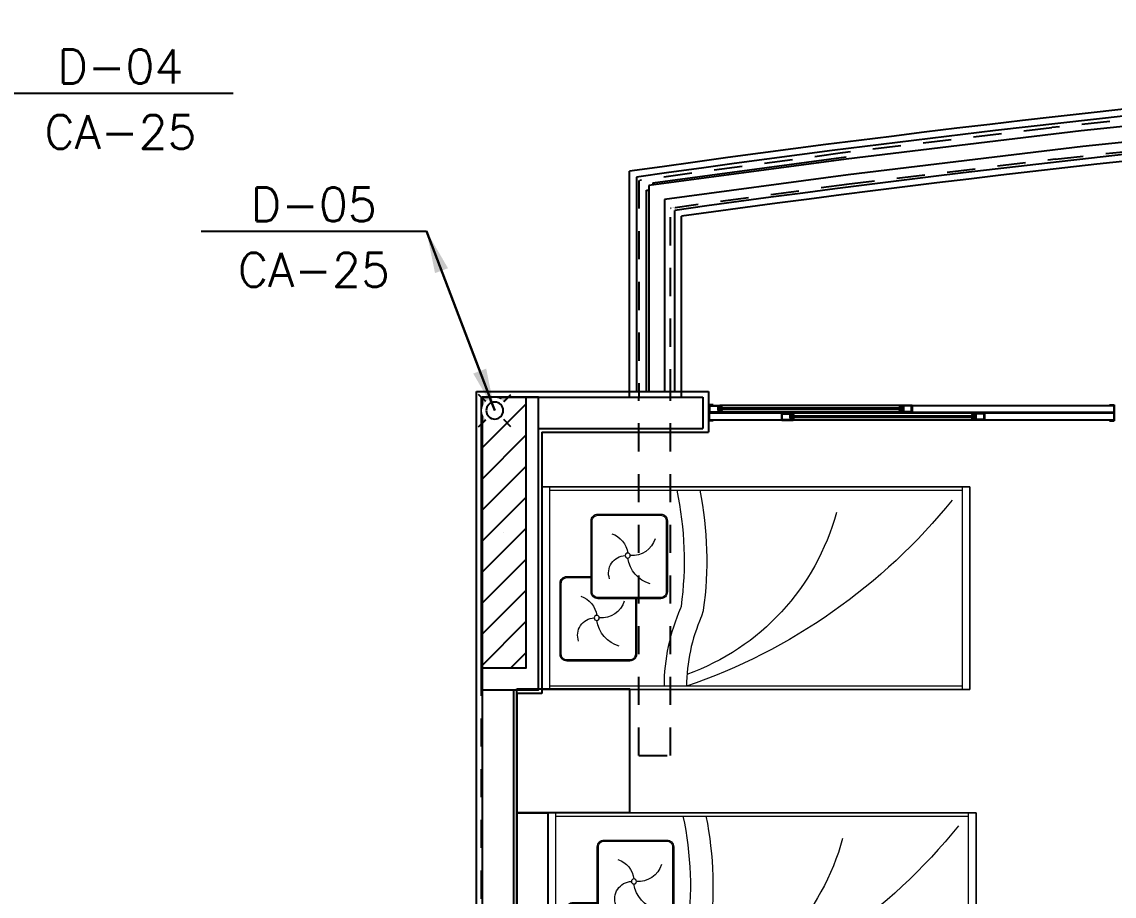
# Model space of a CAD drawing. Header units: millimetres. Extents: x 188.6 to 263.2, y 40.1 to 120.1.
# Drawn here: x 222.609 to 227.456, y 94.595 to 98.475 of the extents above; entities that cross this region are included whole.
import ezdxf
from ezdxf.enums import TextEntityAlignment as Align

# ---------------------------------------------------------------- set-up
doc = ezdxf.new("R2010")
doc.units = ezdxf.units.MM
doc.set_wipeout_variables(frame=1)
doc.linetypes.add('HIDDEN2', pattern=[0.1875, 0.125, -0.0625])
doc.layers.add('_XREF_APTOS 605 E 606_R01$0$L-MC-LAYOUT', color=8, linetype='Continuous', lineweight=5)
for name, color, linetype in [('ARQ', 8, 'Continuous'), ('ARQ-BASE', 8, 'Continuous'), ('ESTR-PILARES', 11, 'Continuous'), ('ESTR-VIGAS', 11, 'HIDDEN2'), ('ESTRUTURA', 7, 'Continuous'), ('SPDA-COL', 7, 'Continuous'), ('SPDA-D', 164, 'Continuous')]:
    doc.layers.add(name, color=color, linetype=linetype)
doc.styles.add('60-75', font='romans.shx', dxfattribs={"height": 0.12})
doc.styles.add('ROMANS', font='ROMANS.SHX', dxfattribs={"height": 0.15})
doc.dimstyles.new('IND75', dxfattribs={"dimtxt": 0.15, "dimasz": 0.1875, "dimexe": 0.15, "dimexo": 0, "dimgap": 0.1, "dimtad": 1, "dimzin": 10, "dimdsep": 46, "dimtxsty": '60-75', "dimcen": 0, "dimclrd": 256, "dimclre": 1, "dimclrt": 256, "dimadec": 0, "dimazin": 0, "dimtfac": 1, "dimtix": 1, "dimtmove": 2, "dimatfit": 3, "dimfxl": 0.15, "dimtolj": 1, "dimtzin": 6, "dimarcsym": 0})

# ---------------------------------------------------------------- blocks, each defined once
blk = doc.blocks.new('COBERTURA_29-09-2016')
at = {"layer": 'ESTR-PILARES', "linetype": 'Continuous'}
for p, q in [((17.97, 10.3392), (18.0608, 10.43)), ((17.97, 10.2013), (18.17, 10.4013)), ((17.97, 10.0634), (18.17, 10.2634)), ((17.97, 9.9255), (18.17, 10.1255)), ((17.97, 9.7877), (18.17, 9.9877)), ((17.97, 9.6498), (18.17, 9.8498)), ((18.07, 9.83), (18.07, 9.83)), ((17.97, 9.5119), (18.17, 9.7119)), ((17.97, 9.374), (18.17, 9.574)), ((17.97, 9.2361), (18.17, 9.4361)), ((18.1018, 9.23), (18.17, 9.2982))]:
    blk.add_line(p, q, dxfattribs=at)
for points in [[(17.97, 9.23), (18.17, 9.23), (18.17, 10.43), (17.97, 10.43), (17.97, 9.23)], [(17.97, 10.43), (17.97, 10.31), (18.09, 10.43), (17.97, 10.43)]]:
    blk.add_lwpolyline(points, dxfattribs=at)
for points in [[(17.97, 10.43), (17.97, 10.31), (18.09, 10.43)], [(17.97, 10.43), (18.09, 10.43), (17.97, 10.43)]]:
    blk.add_solid(points, dxfattribs=at)
at = {"layer": 'ESTR-VIGAS'}
blk.add_line((18.67, 8.84), (18.81, 8.84), dxfattribs=at)
for points in [[(21.4318, 11.7262), (20.5033, 11.6274)], [(20.5023, 11.6273), (19.5753, 11.5153)], [(20.5033, 11.6274), (20.5023, 11.6273)], [(20.5181, 11.4882), (21.4466, 11.587)], [(19.5743, 11.5152), (18.67, 11.393)], [(19.5753, 11.5153), (19.5743, 11.5152)], [(19.592, 11.3763), (20.5191, 11.4883)], [(20.5181, 11.4882), (20.5191, 11.4883)], [(18.67, 11.393), (18.67, 10.43)], [(18.81, 11.2707), (19.593, 11.3765)], [(19.592, 11.3763), (19.593, 11.3765)], [(18.81, 10.43), (18.81, 11.2707)], [(18.67, 10.43), (18.17, 10.43)], [(18.67, 8.84), (18.67, 10.43)], [(18.81, 8.84), (18.81, 10.43)], [(17.97, 9.23), (17.97, 7.71)]]:
    blk.add_lwpolyline(points, dxfattribs=at)
blk = doc.blocks.new('_XREF_APTOS 605 E 606_R01$0$XREF-TIPO$0$A$C587E159E')
at = {"layer": '_XREF_APTOS 605 E 606_R01$0$L-MC-LAYOUT', "color": 252}
for p, q in [((0.0011, 0.0023), (0.0011, 0.9023)), ((0.0011, 0.9023), (1.9011, 0.9023)), ((0.0361, 0.9023), (0.0361, 0.0023)), ((1.8661, 0.8873), (0.0361, 0.8873)), ((1.8661, 0.0023), (1.8661, 0.9023)), ((1.9011, 0.9023), (1.9011, 0.0053)), ((1.8981, 0.0023), (0.0011, 0.0023)), ((0.0361, 0.0173), (1.8661, 0.0173)), ((1.9011, 0.0023), (1.8611, 0.0023))]:
    blk.add_line(p, q, dxfattribs=at)
blk.add_lwpolyline([(0.0011, 0.0023), (1.9011, 0.0023), (1.9011, 0.9023), (0.0011, 0.9023)], close=True, dxfattribs=at)
for points in [[(0.5999, 0.0173, 0.086878), (0.6191, 0.5331, 0.069779), (0.6169, 0.5411, -0.103427), (0.5436, 0.8873)], [(0.7021, 0.0173, 0.083892), (0.7179, 0.549, 0.035426), (0.717, 0.5532), (0.7105, 0.576, 0.034421), (0.7091, 0.5799, -0.103963), (0.6436, 0.8875)], [(0.4214, 0.4988), (0.4214, 0.7457, 0.414214), (0.3914, 0.7757), (0.1124, 0.7757, 0.414214), (0.0824, 0.7457), (0.0824, 0.4301, 0.414214), (0.1124, 0.4001), (0.2198, 0.4001)], [(0.4164, 0.4988), (0.4164, 0.7457, 0.414214), (0.3914, 0.7707), (0.1124, 0.7707, 0.414214), (0.0874, 0.7457), (0.0874, 0.4301, 0.414214), (0.1124, 0.4051), (0.2198, 0.4051)]]:
    blk.add_lwpolyline(points, format="xyb", dxfattribs=at)
for points in [[(0.2198, 0.4688), (0.2198, 0.1532, 0.414214), (0.2498, 0.1232), (0.5288, 0.1232, 0.414214), (0.5588, 0.1532), (0.5588, 0.4688, 0.414214), (0.5288, 0.4988), (0.2498, 0.4988, 0.414214)], [(0.2248, 0.4688), (0.2248, 0.1532, 0.414214), (0.2498, 0.1282), (0.5288, 0.1282, 0.414214), (0.5538, 0.1532), (0.5538, 0.4688, 0.414214), (0.5288, 0.4938), (0.2498, 0.4938, 0.414214)]]:
    blk.add_lwpolyline(points, format="xyb", close=True, dxfattribs=at)
for centre in [(0.2451, 0.5841), (0.3825, 0.3072)]:
    blk.add_circle(centre, 0.0111, dxfattribs=at)
for centre, radius, start, end in [((-0.1995, -1.569), 2.5969, 38.8764, 71.0566), ((0.2897, -0.1587), 1.0552, 15.1121, 70.2945), ((0.2369, 0.6609), 0.0769, 159.8537, 267.8558), ((0.3856, 0.5737), 0.1421, 106.5703, 171.2886), ((0.2642, 0.4762), 0.1082, 17.7544, 94.2338), ((0.1405, 0.5872), 0.1056, 288.427, 352.2943), ((0.3743, 0.384), 0.0769, 159.8537, 267.8558), ((0.523, 0.2968), 0.1421, 106.5703, 171.2886), ((0.2779, 0.3103), 0.1056, 288.427, 352.2943), ((0.4016, 0.1993), 0.1082, 17.7544, 94.2338), ((1.8981, 0.0053), 0.003, 270, 0)]:
    blk.add_arc(centre, radius, start, end, dxfattribs=at)
blk = doc.blocks.new('A$C0BE265FA')
at = {"layer": 'ARQ-BASE'}
for p, q in [((13.9847, 8.915), (13.9847, 9.9174)), ((14.2147, 8.9151), (14.2147, 9.7176)), ((13.305, 5.05), (13.305, 8.9401)), ((13.305, 8.9401), (14.335, 8.9401)), ((14.06, 8.9401), (14.06, 8.9401)), ((14.335, 8.9401), (14.335, 8.7601)), ((13.33, 8.9151), (13.33, 5.065)), ((13.33, 8.9151), (14.31, 8.9151)), ((14.31, 8.9151), (14.31, 8.7751)), ((14.355, 8.8811), (14.335, 8.8811)), ((14.335, 8.8811), (14.335, 8.8101)), ((14.337, 8.8791), (14.337, 8.8121)), ((14.337, 8.8791), (14.355, 8.8791)), ((14.3382, 8.8781), (14.3902, 8.8781)), ((14.3382, 8.8781), (14.3382, 8.8481)), ((14.3402, 8.8761), (14.3762, 8.8761)), ((14.3402, 8.8501), (14.3402, 8.8761)), ((14.355, 8.8811), (14.355, 8.8791)), ((14.3762, 8.8761), (14.3762, 8.8561)), ((14.3782, 8.8781), (14.3782, 8.8681)), ((14.3802, 8.8761), (14.3802, 8.8701)), ((14.3802, 8.8761), (14.3882, 8.8761)), ((15.2362, 8.8781), (14.3852, 8.8781)), ((14.3882, 8.8761), (14.3882, 8.8701)), ((14.3902, 8.8781), (14.3902, 8.8681)), ((14.3907, 8.8681), (14.3907, 8.873)), ((15.1857, 8.8681), (15.1857, 8.873)), ((15.2382, 8.8781), (15.1862, 8.8781)), ((15.1862, 8.8781), (15.1862, 8.8681)), ((15.1882, 8.8761), (15.1882, 8.8701)), ((15.1962, 8.8761), (15.1882, 8.8761)), ((15.1962, 8.8761), (15.1962, 8.8701)), ((15.1982, 8.8781), (15.1982, 8.8681)), ((15.2002, 8.8761), (15.2002, 8.8561)), ((15.2362, 8.8761), (15.2002, 8.8761)), ((15.2362, 8.8501), (15.2362, 8.8761)), ((15.2382, 8.8781), (16.133, 8.8781)), ((15.2382, 8.8781), (15.2382, 8.8481)), ((16.115, 8.8811), (16.115, 8.8791)), ((16.115, 8.8811), (16.135, 8.8811)), ((16.133, 8.8791), (16.115, 8.8791)), ((16.133, 8.8791), (16.133, 8.8121)), ((16.135, 8.8811), (16.135, 8.8101)), ((16.133, 8.8431), (14.337, 8.8431)), ((14.3382, 8.8481), (14.3902, 8.8481)), ((14.3402, 8.8501), (14.3882, 8.8501)), ((14.3402, 8.8481), (14.3402, 8.8481)), ((14.3882, 8.8561), (14.3762, 8.8561)), ((14.3902, 8.8681), (14.3782, 8.8681)), ((14.3782, 8.8681), (14.3782, 8.8581)), ((15.1982, 8.8661), (14.3782, 8.8661)), ((15.1982, 8.8601), (14.3782, 8.8601)), ((14.3902, 8.8581), (14.3782, 8.8581)), ((14.3902, 8.8676), (14.3787, 8.8676)), ((14.3952, 8.8666), (14.3787, 8.8666)), ((14.3952, 8.8596), (14.3787, 8.8596)), ((14.3902, 8.8586), (14.3787, 8.8586)), ((14.3882, 8.8701), (14.3802, 8.8701)), ((15.2382, 8.8481), (14.3852, 8.8481)), ((14.3882, 8.8561), (14.3882, 8.8501)), ((14.3902, 8.8581), (14.3902, 8.8481)), ((14.3907, 8.8581), (14.3907, 8.8531)), ((14.3952, 8.8681), (14.3952, 8.8666)), ((14.3952, 8.8581), (14.3952, 8.8596)), ((14.6598, 8.8431), (14.7098, 8.8431)), ((14.6598, 8.8301), (14.6598, 8.8431)), ((14.6598, 8.8151), (14.6598, 8.8301)), ((14.6598, 8.8301), (14.6598, 8.8301)), ((14.6618, 8.8411), (14.6958, 8.8411)), ((14.6618, 8.8321), (14.6618, 8.8411)), ((14.6618, 8.8151), (14.6618, 8.8321)), ((14.6618, 8.8321), (14.6618, 8.8321)), ((14.6958, 8.8411), (14.6958, 8.8211)), ((14.6978, 8.8431), (14.6978, 8.8331)), ((14.6978, 8.8331), (14.6978, 8.8231)), ((14.7098, 8.8331), (14.6978, 8.8331)), ((15.5198, 8.8311), (14.6978, 8.8311)), ((15.5198, 8.8251), (14.6978, 8.8251)), ((14.7098, 8.8231), (14.6978, 8.8231)), ((14.7098, 8.8326), (14.6983, 8.8326)), ((14.7148, 8.8316), (14.6983, 8.8316)), ((14.7148, 8.8246), (14.6983, 8.8246)), ((14.7098, 8.8236), (14.6983, 8.8236)), ((14.6998, 8.8411), (14.7078, 8.8411)), ((14.6998, 8.8411), (14.6998, 8.8351)), ((14.7078, 8.8351), (14.6998, 8.8351)), ((14.7078, 8.8411), (14.7078, 8.8351)), ((15.5078, 8.8431), (14.7098, 8.8431)), ((14.7098, 8.8431), (14.7098, 8.8331)), ((14.7098, 8.8231), (14.7098, 8.8131)), ((14.7103, 8.8331), (14.7103, 8.838)), ((14.7103, 8.8231), (14.7103, 8.8181)), ((14.7148, 8.8331), (14.7148, 8.8316)), ((14.7148, 8.8231), (14.7148, 8.8246)), ((15.1812, 8.8681), (15.1812, 8.8666)), ((15.1812, 8.8666), (15.1977, 8.8666)), ((15.1812, 8.8581), (15.1812, 8.8596)), ((15.1812, 8.8596), (15.1977, 8.8596)), ((15.1857, 8.8581), (15.1857, 8.8531)), ((15.1862, 8.8681), (15.1982, 8.8681)), ((15.1862, 8.8676), (15.1977, 8.8676)), ((15.1862, 8.8586), (15.1977, 8.8586)), ((15.1862, 8.8581), (15.1982, 8.8581)), ((15.1862, 8.8581), (15.1862, 8.8481)), ((15.2382, 8.8481), (15.1862, 8.8481)), ((15.1882, 8.8701), (15.1962, 8.8701)), ((15.1882, 8.8561), (15.1882, 8.8501)), ((15.1882, 8.8561), (15.2002, 8.8561)), ((15.2362, 8.8501), (15.1882, 8.8501)), ((15.1982, 8.8681), (15.1982, 8.8581)), ((15.2362, 8.8481), (15.2362, 8.8481)), ((15.2382, 8.8481), (16.133, 8.8481)), ((15.5028, 8.8331), (15.5028, 8.8316)), ((15.5028, 8.8316), (15.5193, 8.8316)), ((15.5028, 8.8231), (15.5028, 8.8246)), ((15.5028, 8.8246), (15.5193, 8.8246)), ((15.5073, 8.8331), (15.5073, 8.838)), ((15.5073, 8.8231), (15.5073, 8.8181)), ((15.5598, 8.8431), (15.5078, 8.8431)), ((15.5078, 8.8431), (15.5078, 8.8331)), ((15.5078, 8.8331), (15.5198, 8.8331)), ((15.5078, 8.8326), (15.5193, 8.8326)), ((15.5078, 8.8236), (15.5193, 8.8236)), ((15.5078, 8.8231), (15.5198, 8.8231)), ((15.5078, 8.8231), (15.5078, 8.8131)), ((15.5098, 8.8411), (15.5098, 8.8351)), ((15.5178, 8.8411), (15.5098, 8.8411)), ((15.5098, 8.8351), (15.5178, 8.8351)), ((15.5178, 8.8411), (15.5178, 8.8351)), ((15.5198, 8.8431), (15.5198, 8.8331)), ((15.5198, 8.8331), (15.5198, 8.8231)), ((15.5218, 8.8411), (15.5218, 8.8211)), ((15.5578, 8.8411), (15.5218, 8.8411)), ((15.5578, 8.8151), (15.5578, 8.8411)), ((15.5598, 8.8431), (15.5598, 8.8131)), ((13.58, 8.7751), (14.31, 8.7751)), ((14.355, 8.8101), (14.3352, 8.8101)), ((16.133, 8.8131), (14.337, 8.8131)), ((14.3372, 8.8121), (14.355, 8.8121)), ((14.355, 8.8101), (14.355, 8.8121)), ((14.6598, 8.8131), (14.6598, 8.8151)), ((14.6598, 8.8151), (14.6598, 8.8151)), ((14.6598, 8.8131), (14.7098, 8.8131)), ((14.6618, 8.8151), (14.7078, 8.8151)), ((14.7078, 8.8211), (14.6958, 8.8211)), ((14.7078, 8.8211), (14.7078, 8.8151)), ((15.5078, 8.8131), (14.7098, 8.8131)), ((15.5598, 8.8131), (15.5078, 8.8131)), ((15.5098, 8.8211), (15.5098, 8.8151)), ((15.5098, 8.8211), (15.5218, 8.8211)), ((15.5578, 8.8151), (15.5098, 8.8151)), ((15.5578, 8.8131), (15.5578, 8.8131)), ((16.115, 8.8101), (16.115, 8.8121)), ((16.133, 8.8121), (16.115, 8.8121)), ((16.115, 8.8101), (16.135, 8.8101)), ((13.595, 8.76), (13.5946, 7.6001)), ((13.595, 8.76), (14.335, 8.7601)), ((13.4695, 7.6151), (13.4695, 5.155)), ((13.4845, 7.6001), (13.4845, 5.17)), ((13.5946, 7.6001), (13.4845, 7.6001))]:
    blk.add_line(p, q, dxfattribs=at)
for points in [[(13.3296, 7.6151), (13.5796, 7.6151), (13.58, 8.9151), (13.33, 8.9151)], [(13.4845, 7.62), (13.9845, 7.62), (13.9845, 7.0702), (13.4845, 7.0702)]]:
    blk.add_lwpolyline(points, close=True, dxfattribs=at)
at = {"layer": 'ARQ-BASE', "elevation": -0.0002}
blk.add_lwpolyline([(13.6224, 6.17), (13.4845, 6.17), (13.4845, 7.0702), (13.6224, 7.0702)], close=True, dxfattribs=at)
at = {"layer": 'ARQ-BASE'}
for centre, radius, start, end in [((14.3902, 8.8681), 0.005, 0, 84.2608), ((15.1862, 8.8681), 0.005, 95.7392, 180), ((14.3787, 8.8671), 0.0005, 90, 270), ((14.3787, 8.8591), 0.0005, 90, 270), ((14.3902, 8.8681), 0.0005, 270, 0), ((14.3902, 8.8581), 0.0005, 0, 90), ((14.3902, 8.8581), 0.005, 275.7392, 0), ((14.6983, 8.8321), 0.0005, 90, 270), ((14.6983, 8.8241), 0.0005, 90, 270), ((14.7098, 8.8331), 0.0005, 270, 0), ((14.7098, 8.8231), 0.0005, 0, 90), ((14.7098, 8.8331), 0.005, 0, 84.2608), ((14.7098, 8.8231), 0.005, 275.7392, 0), ((15.1862, 8.8581), 0.005, 180, 264.2608), ((15.1862, 8.8681), 0.0005, 180, 270), ((15.1862, 8.8581), 0.0005, 90, 180), ((15.1977, 8.8671), 0.0005, 270, 90), ((15.1977, 8.8591), 0.0005, 270, 90), ((15.5078, 8.8331), 0.005, 95.7392, 180), ((15.5078, 8.8231), 0.005, 180, 264.2608), ((15.5078, 8.8331), 0.0005, 180, 270), ((15.5078, 8.8231), 0.0005, 90, 180), ((15.5193, 8.8321), 0.0005, 270, 90), ((15.5193, 8.8241), 0.0005, 270, 90)]:
    blk.add_arc(centre, radius, start, end, dxfattribs=at)
at = {"layer": 'ARQ-BASE', "xscale": -1, "rotation": 180}
for p in [(13.5938, 8.5189), (13.6214, 7.0723, -0.0002)]:
    blk.add_blockref('_XREF_APTOS 605 E 606_R01$0$XREF-TIPO$0$A$C587E159E', p, dxfattribs=at)
for points in [[(14.1395, 9.7926), (14.9551, 9.9024), (14.9463, 9.9719), (14.0695, 9.8538)], [(14.1697, 9.7567), (14.1697, 9.7567), (14.1847, 9.7437), (14.1847, 9.7588)]]:
    blk.add_wipeout(points).dxf.layer = 'ARQ-BASE'
at = {"layer": 'ARQ-BASE', "flags": 128}
blk.add_lwpolyline([(14.1395, 9.7926), (14.1395, 8.9401)], dxfattribs=at)
blk.add_wipeout([(14.945, 9.9818), (14.088, 9.8664), (14.0894, 9.8565), (14.9265, 9.9692), (14.9265, 9.9694), (14.9463, 9.9719)]).dxf.layer = 'ARQ-BASE'
for points in [[(32.5076, 9.7844), (31.692, 9.895), (30.6507, 10.0207), (29.6075, 10.1297), (28.5626, 10.222), (27.5165, 10.2977), (26.4693, 10.3567), (25.4212, 10.399), (24.3727, 10.4246), (23.3238, 10.4334), (22.275, 10.4255), (21.2264, 10.4009), (20.1783, 10.3595), (19.131, 10.3014), (18.0848, 10.2267), (17.0399, 10.1353), (15.9966, 10.0272), (14.9551, 9.9024), (14.1395, 9.7926)], [(14.088, 9.8664), (14.945, 9.9818)]]:
    blk.add_lwpolyline(points, dxfattribs=at)
at = {"layer": 'ARQ-BASE'}
for radius, end in [(66.2129, 98.117039), (66.0129, 97.966476), (65.9829, 97.943814)]:
    blk.add_arc((23.3337, -55.6322), radius, 90.004778, end, dxfattribs=at)
blk.add_wipeout([(14.0595, 9.8338), (14.0595, 8.9801), (14.0695, 8.9801), (14.0695, 9.8338)]).dxf.layer = 'ARQ-BASE'
blk.add_line((14.06, 8.9401), (14.06, 9.2359), dxfattribs=at)
at = {"layer": 'ARQ-BASE', "flags": 128}
for points in [[(32.5776, 9.8456), (31.7009, 9.9645), (30.6585, 10.0902), (29.6142, 10.1994), (28.5683, 10.2918), (27.521, 10.3676), (26.4727, 10.4266), (25.4235, 10.469), (24.3738, 10.4946), (23.3239, 10.5034), (22.2739, 10.4955), (21.2242, 10.4708), (20.175, 10.4294), (19.1266, 10.3713), (18.0793, 10.2965), (17.0333, 10.2049), (15.9889, 10.0967), (14.9463, 9.9719), (14.0695, 9.8538)], [(14.0695, 9.8538), (14.0695, 8.9401)], [(14.088, 9.8664), (14.0894, 9.8565)], [(14.0595, 8.9801), (14.0595, 9.8338)], [(14.0595, 9.8338), (14.0695, 9.8338)]]:
    blk.add_lwpolyline(points, dxfattribs=at)
for points in [[(14.0297, 9.8935), (14.0147, 9.8914), (14.0297, 9.8784), (14.0297, 9.8784)], [(14.1697, 9.7567), (14.1697, 9.7416), (14.1847, 9.7437)]]:
    blk.add_wipeout(points).dxf.layer = 'ARQ-BASE'
blk.add_lwpolyline([(14.1847, 8.9401), (14.1847, 9.7437)], dxfattribs=at)
at = {"layer": 'ARQ-BASE'}
blk.add_arc((23.3337, -55.6322), 66.1829, 90.004778, 98.094507, dxfattribs=at)
blk.add_wipeout([(14.0147, 9.8762), (14.0297, 9.8784), (14.0147, 9.8914)]).dxf.layer = 'ARQ-BASE'
at = {"layer": 'ARQ-BASE', "flags": 128}
blk.add_lwpolyline([(14.0147, 9.8914), (14.0147, 8.9401)], dxfattribs=at)
blk = doc.blocks.new('INDU')
at = {"color": 7}
blk.add_line((-0.005, 0), (0.005, 0), dxfattribs=at)
at = {"style": 'ROMANS'}
for tag, p in [('TQ-01', (0, 0.001189)), ('100', (0, -0.001718))]:
    blk.add_attdef(tag, text='', height=0.0015, dxfattribs=at).set_placement(p, align=Align.MIDDLE)
blk = doc.blocks.new('cap')
blk.add_wipeout([(0.0003, 0.075), (-0.0036, 0.0749), (-0.0076, 0.0746), (-0.0115, 0.0741), (-0.0153, 0.0734), (-0.0191, 0.0725), (-0.0229, 0.0714), (-0.0266, 0.0701), (-0.0302, 0.0686), (-0.0338, 0.067), (-0.0373, 0.0651), (-0.0406, 0.0631), (-0.0439, 0.0608), (-0.047, 0.0585), (-0.05, 0.0559), (-0.0528, 0.0532), (-0.0555, 0.0504), (-0.0581, 0.0474), (-0.0605, 0.0443), (-0.0627, 0.0411), (-0.0648, 0.0377), (-0.0667, 0.0343), (-0.0684, 0.0308), (-0.0699, 0.0271), (-0.0712, 0.0234), (-0.0724, 0.0197), (-0.0733, 0.0159), (-0.074, 0.012), (-0.0746, 0.0081), (-0.0749, 0.0042), (-0.075, 0.0003), (-0.0749, -0.0036), (-0.0746, -0.0076), (-0.0741, -0.0115), (-0.0734, -0.0153), (-0.0725, -0.0191), (-0.0714, -0.0229), (-0.0701, -0.0266), (-0.0686, -0.0302), (-0.067, -0.0338), (-0.0651, -0.0373), (-0.0631, -0.0406), (-0.0608, -0.0439), (-0.0585, -0.047), (-0.0559, -0.05), (-0.0532, -0.0528), (-0.0504, -0.0555), (-0.0474, -0.0581), (-0.0443, -0.0605), (-0.0411, -0.0627), (-0.0377, -0.0648), (-0.0343, -0.0667), (-0.0308, -0.0684), (-0.0271, -0.0699), (-0.0234, -0.0712), (-0.0197, -0.0724), (-0.0159, -0.0733), (-0.012, -0.074), (-0.0081, -0.0746), (-0.0042, -0.0749), (-0.0003, -0.075), (0.0036, -0.0749), (0.0076, -0.0746), (0.0115, -0.0741), (0.0153, -0.0734), (0.0191, -0.0725), (0.0229, -0.0714), (0.0266, -0.0701), (0.0302, -0.0686), (0.0338, -0.067), (0.0373, -0.0651), (0.0406, -0.0631), (0.0439, -0.0608), (0.047, -0.0585), (0.05, -0.0559), (0.0528, -0.0532), (0.0555, -0.0504), (0.0581, -0.0474), (0.0605, -0.0443), (0.0627, -0.0411), (0.0648, -0.0377), (0.0667, -0.0343), (0.0684, -0.0308), (0.0699, -0.0271), (0.0712, -0.0234), (0.0724, -0.0197), (0.0733, -0.0159), (0.074, -0.012), (0.0746, -0.0081), (0.0749, -0.0042), (0.075, -0.0003), (0.0749, 0.0036), (0.0746, 0.0076), (0.0741, 0.0115), (0.0734, 0.0153), (0.0725, 0.0191), (0.0714, 0.0229), (0.0701, 0.0266), (0.0686, 0.0302), (0.067, 0.0338), (0.0651, 0.0373), (0.0631, 0.0406), (0.0608, 0.0439), (0.0585, 0.047), (0.0559, 0.05), (0.0532, 0.0528), (0.0504, 0.0555), (0.0474, 0.0581), (0.0443, 0.0605), (0.0411, 0.0627), (0.0377, 0.0648), (0.0343, 0.0667), (0.0308, 0.0684), (0.0271, 0.0699), (0.0234, 0.0712), (0.0197, 0.0724), (0.0159, 0.0733), (0.012, 0.074), (0.0081, 0.0746), (0.0042, 0.0749)])
for p, q in [((-0.053, 0.053), (-0.0955, 0.0955)), ((0.053, 0.053), (0.0955, 0.0955)), ((-0.0955, -0.0955), (-0.053, -0.053)), ((0.0955, -0.0955), (0.053, -0.053))]:
    blk.add_line(p, q)
blk.add_circle((0, 0), 0.0504)

msp = doc.modelspace()

# ---------------------------------------------------------------- block references
at = {"layer": 'ESTRUTURA'}
msp.add_blockref('COBERTURA_29-09-2016', (206.677, 86.3784), dxfattribs=at)

# ---------------------------------------------------------------- next in the draw order: block references
at = {"layer": 'ARQ'}
msp.add_blockref('A$C0BE265FA', (211.3213, 87.8947), dxfattribs=at)

# ---------------------------------------------------------------- next in the draw order: block references
at = {"layer": 'SPDA-COL'}
ref = msp.add_blockref('INDU', (223.0462, 98.1586), dxfattribs=dict(at, xscale=100, yscale=100, zscale=100))
ref.add_attrib('100', 'CA-25', dxfattribs={"layer": '0', "height": 0.15, "style": 'ROMANS'}).set_placement((223.0462, 97.9869, 0.9), align=Align.MIDDLE)
ref.add_attrib('TQ-01', 'D-04', dxfattribs={"layer": '0', "height": 0.15, "style": 'ROMANS'}).set_placement((223.0462, 98.2775, 0.9), align=Align.MIDDLE)
ref = msp.add_blockref('INDU', (223.9045, 97.5463), dxfattribs=dict(at, xscale=100, yscale=100, zscale=100))
ref.add_attrib('100', 'CA-25', dxfattribs={"layer": '0', "height": 0.15, "style": 'ROMANS'}).set_placement((223.9045, 97.3745, 0.9), align=Align.MIDDLE)
ref.add_attrib('TQ-01', 'D-05', dxfattribs={"layer": '0', "height": 0.15, "style": 'ROMANS'}).set_placement((223.9045, 97.6652, 0.9), align=Align.MIDDLE)
at = {"layer": 'SPDA-D', "xscale": -0.75, "yscale": 0.75, "zscale": 0.75}
msp.add_blockref('cap', (224.7074, 96.75), dxfattribs=at)

# ---------------------------------------------------------------- next in the draw order: leaders
at = {"layer": 'SPDA-COL'}
for points in [[(224.4045, 97.5463), (224.7074, 96.75)], [(224.7074, 96.75), (224.4045, 97.5463)]]:
    msp.add_leader(points, dimstyle='IND75', dxfattribs=at)

doc.saveas('drawing.dxf')
